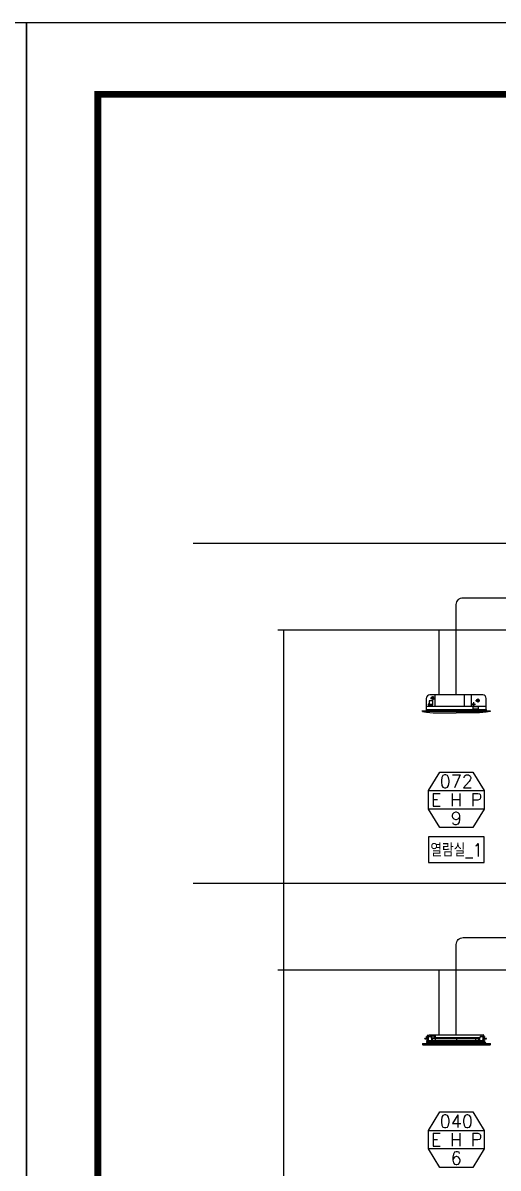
# Model space of a CAD drawing. Header units: millimetres. Extents: x -56261 to 196039, y 9480 to 100001.
# Drawn here: x -14265 to -7271, y 83153 to 100001 of the extents above; entities that cross this region are included whole.
import ezdxf
from ezdxf.enums import TextEntityAlignment as Align

# ---------------------------------------------------------------- set-up
doc = ezdxf.new("R2010")
doc.units = ezdxf.units.MM
for name, color, linetype in [('DVM_INDOOR', 7, 'Continuous'), ('DVM_INOUT_MARK', 2, 'Continuous'), ('DVM_INOUT_NAME', 7, 'Continuous'), ('DVM_REPORT', 7, 'Continuous'), ('FORM', 4, 'Continuous')]:
    doc.layers.add(name, color=color, linetype=linetype)
doc.styles.add('DVM_DEFAULT', font='romans.shx', dxfattribs={"bigfont": 'whgtxt.shx'})

# ---------------------------------------------------------------- blocks, each defined once
blk = doc.blocks.new('FORM_기계', base_point=(381614, -321275))
at = {"layer": 'FORM', "color": 7}
blk.add_lwpolyline([(381614, -321275), (465714, -321275), (465714, -261875), (381614, -261875)], close=True, dxfattribs=at)
at = {"layer": 'FORM', "const_width": 200}
blk.add_lwpolyline([(463614, -319175), (383714, -319175), (383714, -263975), (463614, -263975)], close=True, dxfattribs=at)
blk = doc.blocks.new('ID_C_1_S_F')
at = {"layer": 'DVM_INDOOR', "color": 0, "linetype": 'Continuous'}
for p, q in [((-586, -150), (-587, -155)), ((-587, -155), (-586, -171)), ((-586, -150), (595, -150)), ((-586, -171), (-582, -175)), ((-582, -175), (590, -175)), ((-568, -175), (-582, -175)), ((-548, -71), (-548, -68)), ((-548, -71), (-535, -71)), ((-545, -65), (-535, -65)), ((-535, -65), (-509, -65)), ((-535, -71), (-510, -71)), ((-520, -129), (-510, -129)), ((-520, -132), (-520, -129)), ((-517, -31), (-515, -31)), ((-517, -65), (-517, -31)), ((-510, -135), (-517, -135)), ((-501, -31), (-515, -31)), ((-512, -119), (-513, -101)), ((-513, -101), (-510, -101)), ((-513, -150), (-513, -145)), ((-510, -119), (-512, -119)), ((-511, -143), (-504, -143)), ((-510, -101), (-506, -101)), ((-510, -119), (-506, -119)), ((-509, -129), (-510, -129)), ((-503, -135), (-510, -135)), ((-508, -65), (-508, -68)), ((-508, -68), (-508, -69)), ((-505, -132), (-508, -129)), ((-505, -13), (-506, -14)), ((-506, -14), (-506, -28)), ((-506, -28), (-505, -29)), ((-506, -75), (-506, -76)), ((-506, -76), (-506, -83)), ((-506, -83), (-506, -100)), ((-506, -100), (-506, -103)), ((-506, -103), (-506, -126)), ((-506, -128), (-503, -130)), ((-496, -13), (-505, -13)), ((-505, -29), (-496, -29)), ((-505, -132), (-503, -134)), ((-504, -69), (-500, -95)), ((-504, -73), (-504, -73)), ((-501, -132), (-503, -130)), ((-503, -134), (-503, -134)), ((-503, -135), (-503, -135)), ((-498, -135), (-502, -147)), ((-502, -145), (-502, -150)), ((-501, -31), (-500, -31)), ((-500, -31), (-485, -31)), ((-500, -31), (-497, -100)), ((-500, -93), (-500, -98)), ((-500, -98), (-500, -103)), ((-500, -101), (-497, -101)), ((-500, -103), (-500, -132)), ((-500, -119), (-494, -119)), ((-498, -135), (-493, -135)), ((-497, -31), (-497, -31)), ((-497, -101), (-482, -101)), ((-496, -13), (-496, -29)), ((-494, -15), (-496, -15)), ((-496, -27), (-494, -27)), ((-495, -111), (-482, -111)), ((-495, -111), (-494, -133)), ((-494, -13), (-494, -29)), ((-491, -13), (-494, -13)), ((-494, -29), (-491, -29)), ((-494, -117), (-494, -117)), ((-493, -135), (-463, -135)), ((-492, -135), (-482, -135)), ((-490, -13), (-491, -13)), ((-491, -29), (-490, -30)), ((-489, -13), (-490, -13)), ((-490, -30), (-489, -30)), ((-490, -140), (-490, -135)), ((-490, -140), (-329, -140)), ((-489, -154), (-490, -140)), ((-488, -14), (-489, -13)), ((-489, -30), (-488, -28)), ((-488, -14), (-488, -28)), ((-483, -14), (-488, -14)), ((-488, -28), (-483, -28)), ((-485, -31), (-449, -31)), ((-480, -11), (-483, -14)), ((-483, -14), (-483, -28)), ((-483, -28), (-480, -31)), ((-482, -101), (-437, -101)), ((-482, -111), (-437, -111)), ((-482, -135), (-433, -135)), ((-465, -166), (-477, -166)), ((-475, -1), (-468, 0)), ((-475, -31), (-475, -1)), ((-468, 0), (468, 0)), ((446, -166), (-465, -166)), ((-463, -133), (-463, -130)), ((-463, -130), (-463, -130)), ((-463, -136), (-463, -133)), ((-463, -150), (-463, -136)), ((-440, -127), (-460, -127)), ((-446, -2), (-447, -31)), ((-446, -2), (-446, 0)), ((-439, -135), (-441, -135)), ((-434, -53), (-440, -38)), ((-426, -135), (-439, -135)), ((-439, -150), (-439, -135)), ((-437, -118), (-437, -101)), ((-437, -101), (-435, -101)), ((-437, -130), (-437, -133)), ((-437, -133), (-437, -135)), ((-435, -16), (-436, -49)), ((-435, -101), (-412, -101)), ((-432, -60), (-434, -53)), ((-433, -135), (-433, -118)), ((-433, -135), (-431, -135)), ((-431, -61), (-430, -101)), ((-431, -135), (-429, -135)), ((-429, -135), (-415, -135)), ((-428, -8), (-428, -63)), ((-389, -14), (-428, -14)), ((-388, -19), (-428, -19)), ((-413, -63), (-427, -63)), ((-386, -8), (-426, -8)), ((-404, -135), (-426, -135)), ((-415, -114), (-417, -114)), ((-417, -114), (-417, -135)), ((-415, -101), (-413, -64)), ((-413, -114), (-415, -114)), ((-415, -135), (-413, -135)), ((-413, -64), (-413, -63)), ((-360, -63), (-413, -63)), ((-412, -88), (-413, -64)), ((-413, -135), (-413, -114)), ((-413, -135), (-411, -135)), ((-412, -88), (-411, -88)), ((-407, -116), (-412, -116)), ((-411, -88), (-408, -88)), ((-411, -135), (-363, -135)), ((-410, -116), (-410, -118)), ((-408, -88), (-406, -88)), ((-407, -101), (-350, -101)), ((-407, -101), (-407, -116)), ((-407, -116), (-344, -116)), ((-406, -88), (-405, -99)), ((-406, -121), (-406, -116)), ((-404, -125), (-406, -121)), ((-388, -99), (-405, -99)), ((-404, -125), (-369, -125)), ((4, -135), (-404, -135)), ((-403, -150), (-404, -135)), ((-401, -114), (-403, -114)), ((-403, -114), (-403, -135)), ((-399, -114), (-401, -114)), ((-399, -135), (-399, -114)), ((-388, -63), (-388, -8)), ((-388, -99), (-387, -88)), ((-387, -88), (-386, -88)), ((-386, -88), (-385, -99)), ((-368, -99), (-385, -99)), ((-373, -63), (-374, -23)), ((-372, -39), (-373, -39)), ((-368, -63), (-369, -42)), ((-367, -44), (-369, -44)), ((-369, -125), (-368, -123)), ((-369, -125), (-369, -125)), ((-368, -99), (-367, -88)), ((-367, -121), (-368, -123)), ((-366, -55), (-367, -63)), ((-367, -88), (-365, -88)), ((-366, -116), (-367, -121)), ((-363, -55), (-366, -55)), ((-364, -55), (-364, -47)), ((-363, -63), (-363, -3)), ((-363, -119), (-363, -117)), ((-350, -119), (-363, -119)), ((-363, -135), (-350, -135)), ((-360, -63), (-360, -56)), ((407, -56), (-360, -56)), ((-360, -88), (-360, -63)), ((-360, -63), (336, -63)), ((-350, -101), (-344, -101)), ((-350, -117), (-350, -119)), ((-350, -135), (-18, -135)), ((-344, -101), (-344, -116)), ((-344, -101), (-342, -101)), ((-342, -101), (336, -101)), ((-342, -111), (-18, -110)), ((-329, -135), (-329, -140)), ((-317, -102), (-319, -135)), ((-318, -125), (-318, -124)), ((-318, -124), (-318, -124)), ((-318, -126), (-318, -125)), ((-318, -127), (-318, -126)), ((-318, -126), (-318, -126)), ((-318, -135), (-318, -127)), ((-318, -127), (-318, -127)), ((-318, -127), (-318, -127)), ((-317, -102), (-316, -102)), ((17, -124), (-317, -124)), ((-316, -102), (-309, -119)), ((-315, -122), (-316, -124)), ((-309, -122), (-315, -122)), ((-309, -119), (-309, -122)), ((-235, -124), (-235, -135)), ((-154, -124), (-154, -135)), ((-74, -124), (-74, -135)), ((-18, -118), (-18, -101)), ((-18, -118), (18, -118)), ((-18, -135), (-5, -135)), ((3, -135), (3, -124)), ((4, -63), (5, -101)), ((4, -135), (387, -135)), ((4, -135), (4, -150)), ((17, -135), (17, -118)), ((326, -124), (17, -124)), ((20, -118), (18, -118)), ((20, -101), (20, -118)), ((21, -111), (336, -111)), ((26, -135), (459, -135)), ((86, -124), (86, -135)), ((126, -124), (126, -111)), ((126, -135), (126, -128)), ((166, -124), (166, -135)), ((246, -124), (246, -135)), ((326, -124), (326, -124)), ((326, -124), (326, -135)), ((336, -63), (337, -88)), ((390, -63), (336, -63)), ((336, -101), (338, -101)), ((338, -116), (338, -101)), ((338, -101), (343, -101)), ((343, -116), (338, -116)), ((344, -88), (342, -88)), ((343, -101), (427, -101)), ((343, -101), (344, -121)), ((343, -116), (407, -115)), ((345, -99), (344, -88)), ((344, -121), (345, -123)), ((362, -99), (345, -99)), ((346, -125), (345, -123)), ((346, -125), (346, -125)), ((346, -125), (381, -125)), ((363, -88), (362, -99)), ((364, -88), (363, -88)), ((364, -99), (364, -88)), ((382, -99), (364, -99)), ((381, -125), (383, -121)), ((385, -88), (382, -88)), ((382, -88), (382, -99)), ((383, -121), (383, -116)), ((387, -116), (387, -118)), ((387, -135), (399, -135)), ((399, -119), (388, -119)), ((389, -88), (390, -63)), ((401, -63), (390, -63)), ((400, -116), (400, -101)), ((400, -118), (400, -116)), ((401, -118), (401, -116)), ((428, -118), (401, -118)), ((404, -62), (405, -100)), ((407, -56), (406, -60)), ((414, -38), (407, -56)), ((412, -135), (412, -150)), ((423, -31), (426, -31)), ((426, -31), (429, -31)), ((427, -101), (429, -101)), ((429, -101), (428, -118)), ((429, -135), (428, -118)), ((429, -31), (462, -31)), ((429, -101), (430, -101)), ((430, -101), (459, -101)), ((454, -135), (434, -135)), ((453, -5), (453, -3)), ((453, -31), (453, -5)), ((454, -135), (502, -135)), ((459, -140), (458, -148)), ((458, -148), (458, -149)), ((458, -149), (458, -154)), ((459, -101), (474, -101)), ((459, -135), (459, -140)), ((459, -135), (469, -135)), ((462, -31), (476, -31)), ((469, -135), (471, -135)), ((471, -135), (473, -135)), ((473, -5), (473, -31)), ((473, -133), (474, -109)), ((480, -135), (473, -135)), ((474, -100), (476, -31)), ((474, -101), (474, -100)), ((474, -109), (474, -101)), ((492, -31), (477, -31)), ((477, -95), (481, -69)), ((477, -98), (477, -93)), ((477, -103), (477, -98)), ((477, -132), (477, -103)), ((480, -130), (478, -132)), ((480, -130), (483, -128)), ((480, -134), (482, -132)), ((480, -134), (480, -134)), ((487, -135), (480, -135)), ((480, -135), (480, -135)), ((481, -73), (481, -73)), ((485, -129), (482, -132)), ((483, -76), (483, -75)), ((483, -83), (483, -76)), ((483, -100), (483, -83)), ((483, -103), (483, -100)), ((483, -126), (483, -103)), ((485, -68), (485, -65)), ((485, -69), (485, -68)), ((485, -119), (486, -116)), ((490, -119), (485, -119)), ((486, -65), (522, -65)), ((486, -116), (489, -102)), ((487, -129), (486, -129)), ((487, -71), (512, -71)), ((487, -129), (497, -129)), ((494, -135), (487, -135)), ((489, -102), (492, -102)), ((490, -129), (490, -119)), ((492, -31), (494, -31)), ((492, -102), (493, -129)), ((494, -31), (493, -65)), ((494, -50), (494, -50)), ((497, -129), (497, -132)), ((502, -135), (507, -135)), ((512, -150), (507, -135)), ((512, -71), (525, -71)), ((525, -71), (525, -68)), ((590, -175), (595, -171)), ((595, -150), (596, -155)), ((595, -171), (596, -155))]:
    blk.add_line(p, q, dxfattribs=at)
at = {"layer": 'DVM_INDOOR', "color": 0}
for p, q in [((-480, -11), (-475, -10)), ((-410, -118), (-437, -118)), ((-356, -119), (-356, -135)), ((393, -119), (393, -135))]:
    blk.add_line(p, q, dxfattribs=at)
at = {"layer": 'DVM_INDOOR', "color": 0, "linetype": 'Continuous'}
for points in [[(-497, -31), (-497, -31), (-497, -31), (-497, -31), (-497, -31), (-497, -31), (-497, -31), (-497, -31), (-497, -31, -1), (-497, -31), (-497, -31), (-497, -31), (-497, -31, -1), (-497, -31), (-497, -31), (-497, -31), (-497, -31), (-497, -31, -1), (-497, -31, -1)], [(-482, -111), (-482, -111, -0.223446), (-482, -111, -0.019187), (-482, -110, -0.006659), (-482, -110, -0.003567), (-482, -110, -0.002145), (-482, -110, -0.001452), (-482, -110, -0.001035), (-482, -110, -0.000792), (-482, -110, -0.000619), (-482, -110, -0.000505), (-482, -110, -0.000416), (-482, -110, -0.000354), (-482, -110, -0.000304), (-482, -110, -0.000267), (-482, -110, -0.000235), (-482, -110, -0.00021), (-482, -110, -0.000191), (-482, -110, -0.000177), (-482, -110, -0.000159), (-482, -109, -0.000139), (-482, -109, -0.000141), (-482, -109, -0.000153), (-482, -109, -0.000114), (-482, -109, -0.000048), (-482, -109, -0.000143), (-482, -109, -0.000227), (-482, -109, -0.000113), (-482, -109, -0.000061)], [(-482, -133), (-482, -133, 0.000102), (-482, -133, 0.000098), (-482, -133, 0.000097), (-482, -133, 0.000103), (-482, -134, 0.000107), (-482, -134, 0.000112), (-482, -134, 0.000116), (-482, -134, 0.000123), (-482, -134, 0.00013), (-482, -134, 0.000138), (-482, -134, 0.000148), (-482, -134, 0.00016), (-482, -134, 0.000174), (-482, -134, 0.000191), (-482, -134, 0.000211), (-482, -135, 0.000234), (-482, -135, 0.000267), (-482, -135, 0.00031), (-482, -135, 0.000354), (-482, -135, 0.000391), (-482, -135, 0.000509), (-482, -135, 0.000742), (-482, -135, 0.000779), (-482, -135, 0.000408), (-482, -135, 0.001505), (-482, -135, 0.005333), (-482, -135, 0.007749), (-482, -135, 0.009492)], [(-412, -101), (-412, -101, 0.000006), (-412, -102, 0.000006), (-412, -102, 0.000006), (-412, -103, 0.000006), (-412, -103, 0.000006), (-412, -104, 0.000006), (-412, -104, 0.000006), (-412, -105, 0.000006), (-412, -105, 0.000006), (-412, -106, 0.000006), (-412, -106, 0.000006), (-412, -107, 0.000006), (-412, -107, 0.000006), (-412, -108, 0.000006), (-412, -108, 0.000006), (-412, -109, 0.000006), (-412, -109, 0.000006), (-412, -110, 0.000006), (-412, -110, 0.000006), (-412, -111, 0.000006), (-412, -111, 0.000006), (-412, -112, 0.000008), (-412, -112, 0.000006), (-412, -113, 0.000002), (-412, -113, 0.000008), (-412, -114, 0.000014), (-412, -114, 0.000007), (-412, -116, 0.000004)], [(-360, -56), (-360, -56, 0.003184), (-360, -56, 0.003036), (-360, -56, 0.003018), (-360, -56, 0.003188), (-361, -56, 0.003312), (-361, -56, 0.003433), (-361, -56, 0.003567), (-361, -56, 0.003753), (-361, -56, 0.003951), (-361, -56, 0.00419), (-361, -56, 0.00446), (-362, -56, 0.00478), (-362, -56, 0.005161), (-362, -56, 0.005608), (-362, -56, 0.006134), (-362, -56, 0.006716), (-362, -56, 0.007532), (-362, -56, 0.008563), (-362, -56, 0.009533), (-362, -56, 0.010227), (-362, -56, 0.012756), (-363, -56, 0.017494), (-363, -56, 0.016827), (-363, -56, 0.008278), (-363, -56, 0.027967), (-363, -56, 0.066686), (-363, -56, 0.045642), (-363, -56, 0.027915)], [(-360, -63), (-360, -63, -0.002906), (-360, -63, -0.002934), (-360, -63, -0.002958), (-360, -63, -0.002975), (-360, -63, -0.002995), (-360, -63, -0.003013), (-360, -63, -0.003032), (-360, -63, -0.003048), (-360, -63, -0.003066), (-360, -63, -0.003081), (-360, -63, -0.003096), (-360, -63, -0.003108), (-360, -63, -0.003124), (-360, -63, -0.003141), (-360, -63, -0.003145), (-360, -63, -0.003136), (-360, -63, -0.003173), (-360, -63, -0.003245), (-360, -63, -0.003161), (-360, -63, -0.002959), (-360, -63, -0.003269), (-360, -63, -0.003898), (-360, -63, -0.002968), (-360, -63, -0.001031), (-360, -63, -0.004179), (-360, -63, -0.007193), (-360, -63, -0.003524), (-360, -63, -0.00187)], [(-360, -63), (-360, -63, -0.000069), (-360, -63, -0.000073), (-360, -63, -0.000078), (-360, -63, -0.000082), (-360, -63, -0.000088), (-360, -63, -0.000093), (-360, -63, -0.0001), (-360, -63, -0.000107), (-360, -63, -0.000115), (-360, -63, -0.000123), (-360, -63, -0.000133), (-360, -63, -0.000144), (-360, -63, -0.000156), (-360, -63, -0.00017), (-360, -63, -0.000186), (-360, -63, -0.000202), (-360, -63, -0.000226), (-360, -63, -0.000255), (-360, -63, -0.000277), (-360, -63, -0.000289), (-360, -63, -0.000358), (-360, -63, -0.000493), (-360, -63, -0.000441), (-360, -63, -0.000167), (-360, -63, -0.000741), (-360, -63, -0.001792), (-360, -63, -0.001249), (-360, -63, -0.000799)], [(-317, -124), (-317, -124, 0.006144), (-317, -124, 0.005967), (-317, -124, 0.005924), (-317, -124, 0.006055), (-317, -124, 0.006118), (-317, -124, 0.006165), (-317, -124, 0.006199), (-317, -124, 0.006264), (-317, -124, 0.006303), (-317, -124, 0.006359), (-317, -124, 0.006393), (-317, -124, 0.006447), (-317, -124, 0.006479), (-317, -124, 0.006528), (-317, -124, 0.006558), (-317, -124, 0.006602), (-317, -124, 0.006628), (-317, -124, 0.006667), (-317, -124, 0.00669), (-317, -124, 0.006724), (-317, -124, 0.006744), (-317, -124, 0.006772), (-317, -124, 0.006788), (-317, -124, 0.00681), (-317, -124, 0.006822), (-317, -124, 0.006838), (-317, -124, 0.006846), (-317, -124, 0.006856), (-318, -124, 0.00686), (-318, -124, 0.006865), (-318, -124, 0.006865), (-318, -124, 0.00686), (-318, -124, 0.006856), (-318, -124, 0.006847), (-318, -124, 0.006839), (-318, -124, 0.006823), (-318, -124, 0.006811), (-318, -124, 0.006789), (-318, -124, 0.006774), (-318, -124, 0.006747), (-318, -124, 0.006726), (-318, -124, 0.00669), (-318, -124, 0.006671), (-318, -124, 0.006642), (-318, -124, 0.006602), (-318, -124, 0.006524), (-318, -124, 0.006542), (-318, -124, 0.006607), (-318, -124, 0.006413), (-318, -124, 0.005988), (-318, -124, 0.006494), (-318, -124, 0.007559), (-318, -124, 0.005849), (-318, -124, 0.002309), (-318, -124, 0.007895), (-318, -124, 0.01336), (-318, -124, 0.006697), (-318, -124, 0.003632)], [(-18, -124), (-18, -123, 0), (-18, -123, 0), (-18, -123, 0), (-18, -123, 0), (-18, -123, 0), (-18, -122, 0), (-18, -122, 0), (-18, -122, 0), (-18, -122, 0), (-18, -122, 0), (-18, -122, 0), (-18, -121, 0), (-18, -121, 0), (-18, -121, 0), (-18, -121, 0), (-18, -121, 0), (-18, -121, 0), (-18, -120, 0), (-18, -120, 0), (-18, -120, 0), (-18, -120, 0), (-18, -120, 0), (-18, -120, 0), (-18, -119), (-18, -119, 0), (-18, -119, 0), (-18, -119, 0), (-18, -118)], [(326, -124), (326, -124, 0.006148), (326, -124, 0.00597), (326, -124, 0.005927), (326, -124, 0.006058), (326, -124, 0.006122), (326, -124, 0.006169), (326, -124, 0.006202), (326, -124, 0.006267), (326, -124, 0.006306), (326, -124, 0.006362), (326, -124, 0.006397), (326, -124, 0.00645), (326, -124, 0.006482), (326, -124, 0.006531), (326, -124, 0.00656), (326, -124, 0.006604), (326, -124, 0.006631), (326, -124, 0.00667), (326, -124, 0.006692), (326, -124, 0.006726), (326, -124, 0.006745), (326, -124, 0.006773), (326, -124, 0.006789), (326, -124, 0.006811), (326, -124, 0.006823), (326, -124, 0.006839), (326, -124, 0.006846), (326, -124, 0.006856), (326, -124, 0.00686), (326, -124, 0.006865), (326, -124, 0.006864), (326, -124, 0.00686), (326, -124, 0.006855), (326, -124, 0.006846), (326, -124, 0.006838), (326, -124, 0.006822), (326, -124, 0.00681), (326, -124, 0.006787), (326, -124, 0.006772), (326, -124, 0.006744), (326, -124, 0.006724), (326, -124, 0.006687), (326, -124, 0.006668), (326, -124, 0.006639), (326, -124, 0.006599), (326, -124, 0.006521), (326, -124, 0.006539), (326, -124, 0.006604), (326, -124, 0.00641), (326, -124, 0.005985), (326, -124, 0.00649), (326, -124, 0.007555), (326, -124, 0.005846), (326, -124, 0.002307), (326, -124, 0.00789), (326, -124, 0.013352), (326, -124, 0.006693), (326, -124, 0.00363)], [(453, -30), (453, -30, 0.007192), (453, -30, 0.007059), (453, -30, 0.007025), (453, -30, 0.007117), (453, -30, 0.007148), (453, -30, 0.007159), (453, -30, 0.00715), (453, -30, 0.007159), (453, -30, 0.007138), (453, -30, 0.007126), (453, -30, 0.007083), (453, -30, 0.007049), (453, -31, 0.006998), (453, -31, 0.006965), (453, -31, 0.006874), (453, -31, 0.006769), (453, -31, 0.006748), (453, -31, 0.006816), (453, -31, 0.006514), (453, -31, 0.005991), (453, -31, 0.006543), (453, -31, 0.00771), (453, -31, 0.005681), (453, -31, 0.001829), (453, -31, 0.007952), (453, -31, 0.013202), (453, -31, 0.006164), (453, -31, 0.003179)], [(459, -111), (459, -111, 0.222416), (459, -111, 0.019051), (459, -110, 0.006611), (459, -110, 0.003541), (459, -110, 0.002129), (459, -110, 0.001441), (459, -110, 0.001027), (459, -110, 0.000787), (459, -110, 0.000614), (459, -110, 0.000501), (459, -110, 0.000413), (459, -110, 0.000352), (459, -110, 0.000302), (459, -110, 0.000265), (459, -110, 0.000233), (459, -110, 0.000208), (459, -110, 0.000189), (459, -110, 0.000175), (459, -110, 0.000157), (459, -109, 0.000138), (459, -109, 0.00014), (459, -109, 0.000152), (459, -109, 0.000113), (459, -109, 0.000048), (459, -109, 0.000142), (459, -109, 0.000225), (459, -109, 0.000112), (459, -109, 0.000061)], [(476, -31), (476, -31, -0.003688), (476, -31, -0.000239), (476, -31, -0.000082), (476, -31, -0.000044), (476, -31, -0.000027), (476, -31, -0.000018), (476, -31, -0.000013), (476, -31, -0.00001), (476, -31, -0.000008), (477, -31, -0.000006), (477, -31, -0.000005), (477, -31, -0.000004), (477, -31, -0.000004), (477, -31, -0.000003), (477, -31, -0.000003), (477, -31, -0.000003), (477, -31, -0.000002), (477, -31, -0.000002), (477, -31, -0.000002), (477, -31, -0.000002), (477, -31, -0.000002), (477, -31, -0.000002), (477, -31, -0.000001), (477, -31, -0.000001), (477, -31, -0.000002), (477, -31, -0.000003), (477, -31, -0.000001), (477, -31, -0.000001)]]:
    blk.add_lwpolyline(points, format="xyb", dxfattribs=at)
for points in [[(-439, -135), (-439, -135), (-439, -135), (-439, -135), (-439, -135), (-439, -135), (-439, -135), (-439, -135), (-439, -135), (-439, -135), (-439, -135), (-439, -135), (-439, -135), (-439, -135), (-439, -135), (-439, -135), (-439, -135), (-439, -135), (-439, -135)], [(494, -53), (494, -53), (494, -53), (494, -53), (494, -53), (494, -53), (494, -53), (494, -53), (494, -53), (494, -53), (494, -53), (494, -53), (494, -53), (494, -53), (494, -53), (494, -53), (494, -53), (494, -53), (494, -53)]]:
    blk.add_lwpolyline(points, dxfattribs=at)
for centre, radius, start, end in [((-545, -68), 3, 90, 180), ((-517, -132), 3, 180, 270), ((-511, -145), 2, 90, 177), ((-510, -69), 2, 270, 0), ((-509, -70), 5, 10, 90), ((-509, -131), 2, 45, 90), ((-504, -75), 2, 90, 180), ((-504, -126), 2, 180, 225), ((-504, -145), 2, 3, 90), ((-503, -132), 1.8, 270, 0), ((-503, -132), 3, 270, 0), ((-495, -109), 2, 181, 270), ((-492, -133), 2, 181, 270), ((-477, -154), 12, 183, 270), ((-449, -41), 10, 20, 90), ((-427, -16), 7.5, 94.5223, 179), ((-427, -58), 5, 200, 218.7389), ((-427, -58), 5, 218.7389, 270), ((-389, -23), 15, 1, 80.1673), ((-372, -42), 3, 1, 90), ((-367, -47), 2.5, 1, 90), ((-360, -3), 3, 90, 180), ((-342, -113), 2, 90, 178.9933), ((336, -113), 2, 1.0067, 90), ((388, -118), 1, 181, 270), ((401, -58), 4.98, 269.8995, 309.888), ((401, -58), 5, 309.7886, 340), ((423, -41), 10, 90, 160), ((446, -154), 12, 270, 328), ((450, -3), 3, 359, 90), ((446, -154), 12, 328, 343.2274), ((446, -154), 12, 343.2274, 357), ((468, -5), 5, 359, 90), ((471, -133), 2, 270, 359), ((480, -132), 3, 180, 270), ((480, -132), 1.8, 180, 270), ((486, -70), 5, 90, 170), ((481, -75), 2, 0, 90), ((481, -126), 2, 315, 0), ((487, -69), 2, 180, 270), ((486, -131), 2, 90, 135), ((494, -132), 3, 270, 0), ((522, -68), 3, 0, 90)]:
    blk.add_arc(centre, radius, start, end, dxfattribs=at)
at = {"layer": 'DVM_INDOOR', "color": 0}
for centre, radius, start, end in [((-459, -131), 4.12, 102.6758, 166.1429), ((-440, -129), 2.46, 347.0602, 100.4491), ((399, -118), 0.786, 253.2575, 16.7425)]:
    blk.add_arc(centre, radius, start, end, dxfattribs=at)
at = {"layer": 'DVM_INDOOR', "color": 0, "linetype": 'Continuous'}
for points in [[(-497, -101), (-497, -104), (-497, -106), (-497, -109)], [(-482, -100), (-483, -77), (-484, -54), (-485, -31)], [(-482, -109), (-482, -106), (-482, -104), (-482, -101)], [(-482, -111), (-482, -118), (-482, -126), (-482, -133)], [(-365, -88), (-363, -88), (-362, -88), (-360, -88)], [(-117, -63), (-198, -63), (-279, -63), (-360, -63)], [(-18, -118), (-18, -118), (-18, -118), (-18, -118)], [(-18, -133), (-18, -130), (-18, -127), (-18, -124)], [(337, -88), (339, -88), (340, -88), (342, -88)], [(385, -88), (386, -88), (388, -88), (389, -88)], [(407, -101), (407, -106), (407, -111), (407, -116)], [(462, -31), (461, -54), (460, -77), (459, -100)], [(459, -101), (459, -104), (459, -106), (459, -109)], [(459, -133), (459, -126), (459, -118), (459, -111)]]:
    blk.add_open_spline(points, degree=3, dxfattribs=at)
for points, knots in [([(-363, -116), (-363, -116), (-363, -116), (-363, -116), (-363, -117), (-363, -117)], [0, 0, 0, 0, 0.273877, 0.273877, 1, 1, 1, 1]), ([(-350, -117), (-350, -117), (-350, -117), (-350, -116), (-350, -116), (-350, -116)], [0, 0, 0, 0, 0.236301, 0.236301, 1, 1, 1, 1]), ([(-18, -133), (-18, -133), (-18, -134), (-18, -134), (-18, -135), (-18, -135), (-18, -135)], [2, 2, 2, 2, 2.243735, 2.490836, 2.744092, 3.002341, 3.002341, 3.002341, 3.002341]), ([(474, -95), (474, -95), (474, -95), (474, -95), (474, -95), (474, -95)], [0.90868795, 0.90868795, 0.90868795, 0.90868795, 0.93699318, 0.93699318, 0.99999938, 0.99999938, 0.99999938, 0.99999938])]:
    blk.add_open_spline(points, degree=3, knots=knots, dxfattribs=at)
blk = doc.blocks.new('ID_C_G4_S_F')
at = {"layer": 'DVM_INDOOR', "color": 0}
for p, q in [((-393, -132), (-393, -137)), ((-393, -137), (-334, -137)), ((-380, -130), (-391, -130)), ((-362, -45), (-300, -45)), ((-330, -17), (-330, -74)), ((-295, -161), (-295, 0)), ((115, -158), (115, 0)), ((208, -132), (270, -132)), ((213, -161), (213, 0)), ((240, -104), (240, -161)), ((268, -79), (330, -79)), ((300, -51), (300, -108)), ((-475, -222), (475, -222)), ((-474, -231), (-475, -222)), ((473, -232), (-474, -231)), ((-474, -231), (-417, -242)), ((-419, -204), (-421, -222)), ((419, -161), (-419, -161)), ((-417, -242), (-324, -250)), ((-324, -250), (-272, -252)), ((-272, -253), (0, -253)), ((272, -253), (0, -253)), ((325, -250), (272, -253)), ((417, -242), (325, -250)), ((473, -232), (417, -242)), ((419, -204), (421, -222)), ((475, -222), (473, -232))]:
    blk.add_line(p, q, dxfattribs=at)
at = {"layer": 'DVM_INDOOR', "color": 0, "linetype": 'Continuous'}
blk.add_line((-475, -222), (-445, -222), dxfattribs=at)
at = {"layer": 'DVM_INDOOR', "color": 0}
for points in [[(-419, -204), (419, -204), (419, -50, 0.414214), (369, 0), (-369, 0, 0.414214), (-419, -50)], [(234, -168, -0.414214), (239, -163), (300, -163, -0.414214), (305, -168), (305, -194, -0.414214), (300, -199), (239, -199, -0.414214), (234, -194)]]:
    blk.add_lwpolyline(points, format="xyb", close=True, dxfattribs=at)
blk.add_lwpolyline([(-326, -130), (-326, -83), (-380, -83), (-380, -130), (-334, -130, -0.405543), (-334, -131), (-333, -139, 0.407705), (-333, -140), (-326, -140), (-326, -129)], format="xyb", dxfattribs=at)
for centre, radius in [((-330, -45), 21.5), ((240, -132), 13.9), ((300, -79), 18.1)]:
    blk.add_circle(centre, radius, dxfattribs=at)
blk.add_arc((-391, -132), 2.06, 90.0098, 180.5843, dxfattribs=at)
at = {"layer": 'DVM_INDOOR', "color": 0, "linetype": 'Continuous'}
blk.add_open_spline([(-272, -253), (-272, -253), (-272, -253), (-272, -253), (-272, -253), (-272, -253), (-272, -252)], degree=3, knots=[0, 0, 0, 0, 0.266908, 0.499916, 0.771855, 1, 1, 1, 1], dxfattribs=at)

msp = doc.modelspace()

# ---------------------------------------------------------------- linework, layer by layer
at = {"layer": 'DVM_INOUT_MARK', "color": 2}
for p, q in [((-8293.9, 88707), (-7478.4, 88707)), ((-7478.4, 88435.2), (-8293.9, 88435.2)), ((-8293.9, 83707), (-7478.4, 83707)), ((-7478.4, 83435.2), (-8293.9, 83435.2))]:
    msp.add_line(p, q, dxfattribs=at)
for points in [[(-8130.8, 88978.9), (-7641.5, 88978.9), (-7478.4, 88707), (-7478.4, 88435.2), (-7641.5, 88163.4), (-8130.8, 88163.4), (-8293.9, 88435.2), (-8293.9, 88707), (-8130.8, 88978.9)], [(-8130.8, 83978.9), (-7641.5, 83978.9), (-7478.4, 83707), (-7478.4, 83435.2), (-7641.5, 83163.4), (-8130.8, 83163.4), (-8293.9, 83435.2), (-8293.9, 83707), (-8130.8, 83978.9)]]:
    msp.add_lwpolyline(points, dxfattribs=at)
at = {"layer": 'DVM_INOUT_NAME'}
msp.add_lwpolyline([(-8293.9, 87646.9), (-7478.4, 87646.9), (-7478.4, 88027.5), (-8293.9, 88027.5)], close=True, dxfattribs=at)
at = {"layer": 'DVM_REPORT', "color": 7}
for p, q in [((-11761.1, 92346.9), (13955.8, 92346.9)), ((-11761.1, 87346.9), (13955.8, 87346.9))]:
    msp.add_line(p, q, dxfattribs=at)
at = {"layer": 'DVM_REPORT', "color": 3}
for points in [[(-7886.2, 90114.9), (-7886.2, 91444.9, -0.4142136), (-7786.2, 91544.9), (1813.8, 91544.9)], [(-7886.2, 85114.9), (-7886.2, 86444.9, -0.4142136), (-7786.2, 86544.9), (1813.8, 86544.9)]]:
    msp.add_lwpolyline(points, format="xyb", dxfattribs=at)
at = {"layer": 'DVM_REPORT', "color": 5, "ltscale": 20}
for points in [[(263.8, 90114.9), (263.8, 91064.9), (-10511.1, 91064.9)], [(-10425.6, 72960.2), (-10425.6, 91064.9)], [(-8136.2, 90114.9), (-8136.2, 91064.9)], [(263.8, 85114.9), (263.8, 86064.9), (-10511.1, 86064.9)], [(-8136.2, 85114.9), (-8136.2, 86064.9)]]:
    msp.add_lwpolyline(points, dxfattribs=at)

# ---------------------------------------------------------------- block references
at = {"layer": 'DVM_REPORT', "color": 4, "xscale": 1.052751036882979, "yscale": 1.052751036882979, "zscale": 1.052751036882979}
msp.add_blockref('ID_C_G4_S_F', (-7886.2, 90114.9), dxfattribs=at)
at = {"layer": 'DVM_REPORT', "color": 3, "xscale": 0.8449493591430889, "yscale": 0.8449493591430889, "zscale": 0.8449493591430889}
msp.add_blockref('ID_C_1_S_F', (-7886.2, 85114.9), dxfattribs=at)
at = {"layer": 'FORM', "xscale": 0.5, "yscale": 0.5, "zscale": 0.5}
for p in [(-56261.1, 70301.1), (-14211.1, 70301.1)]:
    msp.add_blockref('FORM_기계', p, dxfattribs=at)

# ---------------------------------------------------------------- texts
at = {"layer": 'DVM_INOUT_MARK', "color": 2, "style": 'DVM_DEFAULT'}
for s, height, p in [('072', 190.29, (-7886.2, 88843)), ('9', 190.3, (-7886.2, 88299.3)), ('040', 190.29, (-7886.2, 83843)), ('6', 190.3, (-7886.2, 83299.3))]:
    msp.add_text(s, height=height, dxfattribs=at).set_placement(p, align=Align.MIDDLE_CENTER)
at = {"layer": 'DVM_INOUT_MARK', "color": 2, "style": 'DVM_DEFAULT', "width": 0.967867}
for p, p2 in [((-8259.2, 88476.1), (-7503.8, 88476.1)), ((-8259.2, 83476.1), (-7503.8, 83476.1))]:
    msp.add_text('E H P', height=190.29, dxfattribs=at).set_placement(p, p2, align=Align.FIT)
at = {"layer": 'DVM_INOUT_NAME', "style": 'DVM_DEFAULT', "width": 0.725888}
msp.add_text('열람실_1', height=190.29, dxfattribs=at).set_placement((-8268, 87738), (-7502.6, 87738), align=Align.FIT)

doc.saveas('drawing.dxf')
